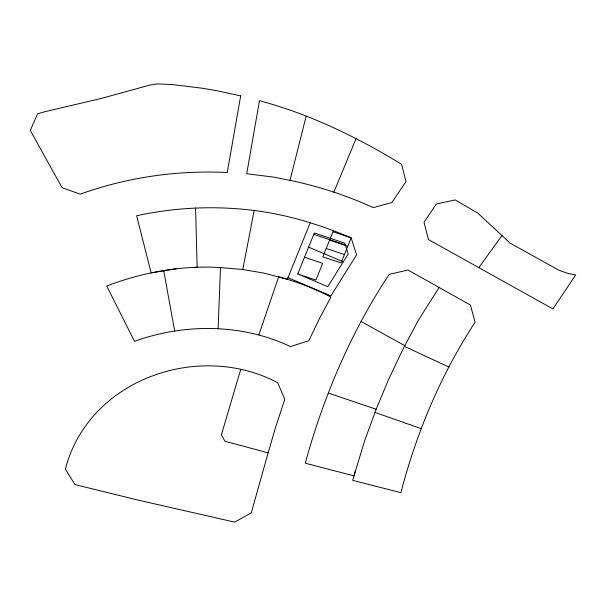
<?xml version="1.0" encoding="UTF-8"?>
<svg xmlns="http://www.w3.org/2000/svg" width="606" height="606" viewBox="0 0 606 606"><rect width="100%" height="100%" fill="white"/><g stroke="black" fill="none" stroke-linecap="round" stroke-linejoin="round"><path stroke-width="0.91" d="M218.122 328.755L220.478 267.557C181.8 265.261 142.827 272.155 106.724 286.032L134.494 341.322C184.542 323.248 242.052 323.589 290.456 346.571L308.81 340.708L319.968 317.582L330.944 297.091C314.317 288.471 296.766 281.684 278.699 276.745L258.823 334.951M220.478 267.557L242.771 269.511L254.164 210.494C287.714 214.691 320.12 224.606 351.162 237.863L356.54 254.921L330.921 295.872L287.986 277.677M290.001 180.323C318.635 186.33 346.64 195.435 373.243 207.623L391.87 202.502L405.944 181.626L401.589 164.302C357.199 137.176 309.893 114.133 259.466 100.717L246.733 173.74L273.488 177.103L290.001 180.323L306.181 116.132M355.419 470.65L352.737 480.353L400.892 492.678C416.504 432.51 440.979 374.372 475.066 322.309L470.438 305.045L407.982 270.011L389.166 274.382C350.942 332.058 323.498 396.566 305.265 463.196L353.972 475.861L364.994 439.706L376.159 409.239L388.719 379.204L402.71 349.7L418.042 320.763L439.108 287.471M268.132 452.849L275.397 427.934L284.759 399.316L277.722 382.75C198.897 340.852 88.453 379.401 65.365 469.15L74.939 484.573L138.607 500.223L234.598 522.107L251.27 512.888L268.132 452.849L224.985 441.251L221.357 434.903L240.658 369.652M310.302 222.516L287.327 279.313L264.201 273.154L242.771 269.511M297.751 273.957L314.34 232.962L344.738 243.157L348.17 254.043L327.755 286.668L297.751 273.957L315.931 280.055L322.695 263.337L304.515 257.239M333.861 192.208L356.048 138.63M478.838 267.617L501.957 235.56L477.589 212.948L455.227 199.935L436.29 203.995L424.026 222.296L428.48 239.575L552.877 308.893L575.7 274.95L567.716 273.321L559.043 270.276L510.131 243.15L501.957 235.56M254.164 210.494C215.054 205.525 175.164 207.388 136.638 215.736L151.152 272.958L176.111 268.746M193.867 267.36L197.155 267.307L195.586 208.002M313.764 234.37L345.306 244.945M329.603 240.12L347.783 246.218M326.217 248.475L344.405 254.573M328.429 393.097L376.159 409.239M375.016 412.421L421.185 428.639M308.605 247.119L343.307 261.822M404.46 346.374L448.902 367.062M360.971 321.445L404.831 345.662M163.703 270.624L174.687 331.096M240.68 95.892L227.242 172.513C177.376 170.036 127.283 177.27 80.272 194.125L62.153 187.777L30.3 130.441L37.542 113.89L44.859 111.709L101.429 98.407L149.811 85.082L157.462 83.893L172.452 84.575L202.245 88.218L217.009 90.756L240.68 95.892M332.982 231.757L322.839 256.838L341.019 262.928L351.162 237.855L332.982 231.757"/></g></svg>
